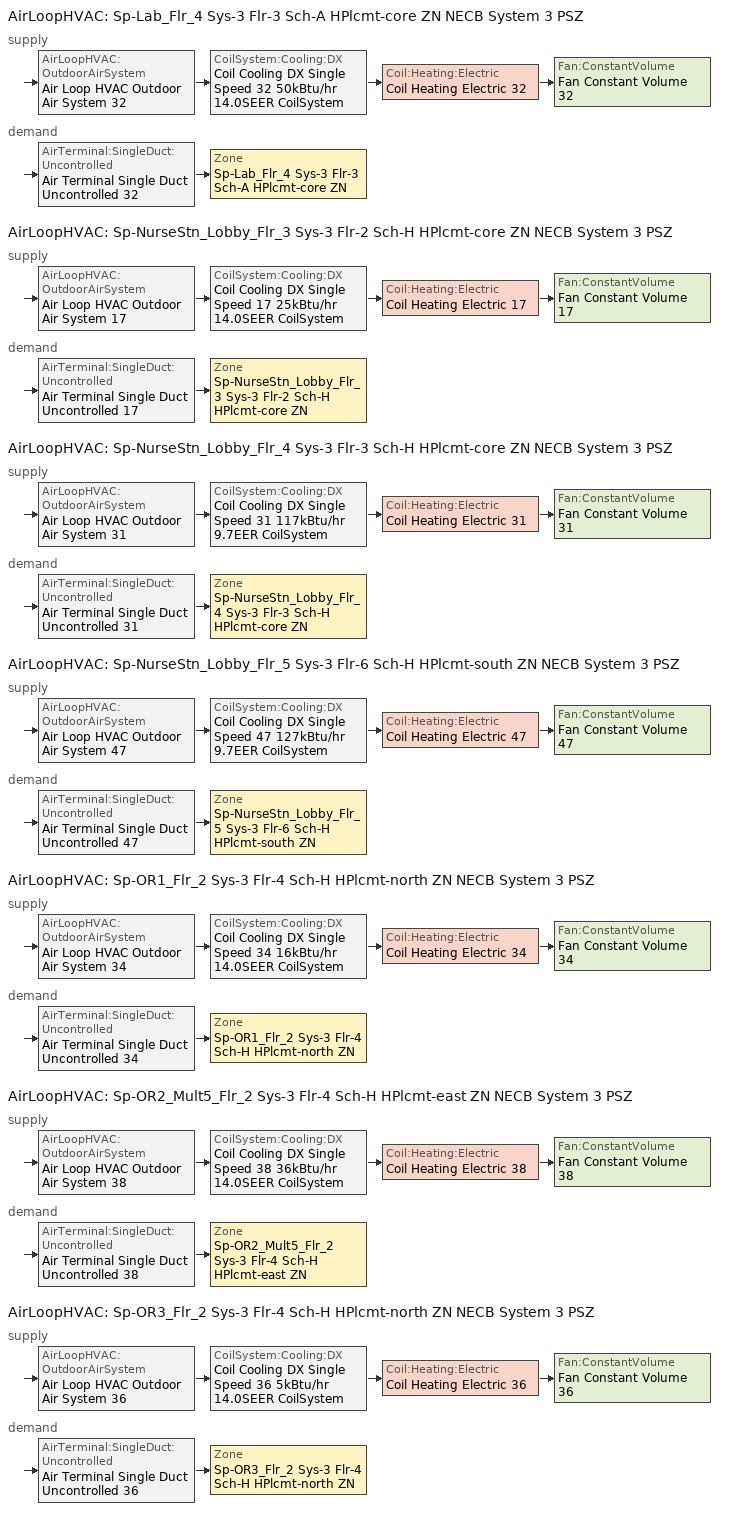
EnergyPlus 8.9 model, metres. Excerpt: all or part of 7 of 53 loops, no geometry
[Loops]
AirLoopHVAC 'Sp-Lab_Flr_4 Sys-3 Flr-3 Sch-A HPlcmt-core ZN NECB System 3 PSZ'
 supply: AirLoopHVAC:OutdoorAirSystem 'Air Loop HVAC Outdoor Air System 32' > CoilSystem:Cooling:DX 'Coil Cooling DX Single Speed 32 50kBtu/hr 14.0SEER CoilSystem' > Coil:Heating:Electric 'Coil Heating Electric 32' > Fan:ConstantVolume 'Fan Constant Volume 32'
 demand: AirTerminal:SingleDuct:Uncontrolled 'Air Terminal Single Duct Uncontrolled 32' > Zone 'Sp-Lab_Flr_4 Sys-3 Flr-3 Sch-A HPlcmt-core ZN'
AirLoopHVAC 'Sp-NurseStn_Lobby_Flr_3 Sys-3 Flr-2 Sch-H HPlcmt-core ZN NECB System 3 PSZ'
 supply: AirLoopHVAC:OutdoorAirSystem 'Air Loop HVAC Outdoor Air System 17' > CoilSystem:Cooling:DX 'Coil Cooling DX Single Speed 17 25kBtu/hr 14.0SEER CoilSystem' > Coil:Heating:Electric 'Coil Heating Electric 17' > Fan:ConstantVolume 'Fan Constant Volume 17'
 demand: AirTerminal:SingleDuct:Uncontrolled 'Air Terminal Single Duct Uncontrolled 17' > Zone 'Sp-NurseStn_Lobby_Flr_3 Sys-3 Flr-2 Sch-H HPlcmt-core ZN'
AirLoopHVAC 'Sp-NurseStn_Lobby_Flr_4 Sys-3 Flr-3 Sch-H HPlcmt-core ZN NECB System 3 PSZ'
 supply: AirLoopHVAC:OutdoorAirSystem 'Air Loop HVAC Outdoor Air System 31' > CoilSystem:Cooling:DX 'Coil Cooling DX Single Speed 31 117kBtu/hr 9.7EER CoilSystem' > Coil:Heating:Electric 'Coil Heating Electric 31' > Fan:ConstantVolume 'Fan Constant Volume 31'
 demand: AirTerminal:SingleDuct:Uncontrolled 'Air Terminal Single Duct Uncontrolled 31' > Zone 'Sp-NurseStn_Lobby_Flr_4 Sys-3 Flr-3 Sch-H HPlcmt-core ZN'
AirLoopHVAC 'Sp-NurseStn_Lobby_Flr_5 Sys-3 Flr-6 Sch-H HPlcmt-south ZN NECB System 3 PSZ'
 supply: AirLoopHVAC:OutdoorAirSystem 'Air Loop HVAC Outdoor Air System 47' > CoilSystem:Cooling:DX 'Coil Cooling DX Single Speed 47 127kBtu/hr 9.7EER CoilSystem' > Coil:Heating:Electric 'Coil Heating Electric 47' > Fan:ConstantVolume 'Fan Constant Volume 47'
 demand: AirTerminal:SingleDuct:Uncontrolled 'Air Terminal Single Duct Uncontrolled 47' > Zone 'Sp-NurseStn_Lobby_Flr_5 Sys-3 Flr-6 Sch-H HPlcmt-south ZN'
AirLoopHVAC 'Sp-OR1_Flr_2 Sys-3 Flr-4 Sch-H HPlcmt-north ZN NECB System 3 PSZ'
 supply: AirLoopHVAC:OutdoorAirSystem 'Air Loop HVAC Outdoor Air System 34' > CoilSystem:Cooling:DX 'Coil Cooling DX Single Speed 34 16kBtu/hr 14.0SEER CoilSystem' > Coil:Heating:Electric 'Coil Heating Electric 34' > Fan:ConstantVolume 'Fan Constant Volume 34'
 demand: AirTerminal:SingleDuct:Uncontrolled 'Air Terminal Single Duct Uncontrolled 34' > Zone 'Sp-OR1_Flr_2 Sys-3 Flr-4 Sch-H HPlcmt-north ZN'
AirLoopHVAC 'Sp-OR2_Mult5_Flr_2 Sys-3 Flr-4 Sch-H HPlcmt-east ZN NECB System 3 PSZ'
 supply: AirLoopHVAC:OutdoorAirSystem 'Air Loop HVAC Outdoor Air System 38' > CoilSystem:Cooling:DX 'Coil Cooling DX Single Speed 38 36kBtu/hr 14.0SEER CoilSystem' > Coil:Heating:Electric 'Coil Heating Electric 38' > Fan:ConstantVolume 'Fan Constant Volume 38'
 demand: AirTerminal:SingleDuct:Uncontrolled 'Air Terminal Single Duct Uncontrolled 38' > Zone 'Sp-OR2_Mult5_Flr_2 Sys-3 Flr-4 Sch-H HPlcmt-east ZN'
AirLoopHVAC 'Sp-OR3_Flr_2 Sys-3 Flr-4 Sch-H HPlcmt-north ZN NECB System 3 PSZ'
 supply: AirLoopHVAC:OutdoorAirSystem 'Air Loop HVAC Outdoor Air System 36' > CoilSystem:Cooling:DX 'Coil Cooling DX Single Speed 36 5kBtu/hr 14.0SEER CoilSystem' > Coil:Heating:Electric 'Coil Heating Electric 36' > Fan:ConstantVolume 'Fan Constant Volume 36'
 demand: AirTerminal:SingleDuct:Uncontrolled 'Air Terminal Single Duct Uncontrolled 36' > Zone 'Sp-OR3_Flr_2 Sys-3 Flr-4 Sch-H HPlcmt-north ZN'
[DesignSpecification:OutdoorAir] Outdoor Air Method=Sum; Outdoor Air Flow per Person {m3/s-person}=0; Outdoor Air Flow per Zone {m3/s}=0; Outdoor Air Flow Air Changes per Hour {1/hr}=0
Name | Outdoor Air Flow per Zone Floor Area {m3/s-m2}
Space Function Lab - research Ventilation | 0.0021844
Space Function Hospital - nurses' station Ventilation | 0.001524
Space Function Hospital - operating room Ventilation | 0.004572
[DesignSpecification:ZoneAirDistribution] Zone Air Distribution Effectiveness in Cooling Mode=1; Zone Air Distribution Effectiveness in Heating Mode=1
Sp-Lab_Flr_4 Sys-3 Flr-3 Sch-A HPlcmt-core ZN Design Spec Zone Air Dist; Sp-NurseStn_Lobby_Flr_3 Sys-3 Flr-2 Sch-H HPlcmt-core ZN Design Spec Zone Air Dist; Sp-NurseStn_Lobby_Flr_4 Sys-3 Flr-3 Sch-H HPlcmt-core ZN Design Spec Zone Air Dist; Sp-NurseStn_Lobby_Flr_5 Sys-3 Flr-6 Sch-H HPlcmt-south ZN Design Spec Zone Air Dist; Sp-OR1_Flr_2 Sys-3 Flr-4 Sch-H HPlcmt-north ZN Design Spec Zone Air Dist; Sp-OR2_Mult5_Flr_2 Sys-3 Flr-4 Sch-H HPlcmt-east ZN Design Spec Zone Air Dist; Sp-OR3_Flr_2 Sys-3 Flr-4 Sch-H HPlcmt-north ZN Design Spec Zone Air Dist
[Sizing:Zone] Zone Cooling Design Supply Air Temperature Input Method=SupplyAirTemperature; Zone Cooling Design Supply Air Temperature {C}=13; Zone Cooling Design Supply Air Temperature Difference {deltaC}=11.11; Zone Heating Design Supply Air Temperature Input Method=SupplyAirTemperature; Zone Heating Design Supply Air Temperature {C}=43; Zone Heating Design Supply Air Temperature Difference {deltaC}=11.11; Zone Cooling Design Supply Air Humidity Ratio {kgWater/kgDryAir}=0.0085; Zone Heating Design Supply Air Humidity Ratio {kgWater/kgDryAir}=0.008; Zone Heating Sizing Factor=1.3; Zone Cooling Sizing Factor=1.1; Cooling Design Air Flow Method=DesignDay; Cooling Design Air Flow Rate {m3/s}=0; Cooling Minimum Air Flow per Zone Floor Area {m3/s-m2}=0.000762; Cooling Minimum Air Flow {m3/s}=0; Cooling Minimum Air Flow Fraction=0; Heating Design Air Flow Method=DesignDay; Heating Design Air Flow Rate {m3/s}=0; Heating Maximum Air Flow per Zone Floor Area {m3/s-m2}=0.002032; Heating Maximum Air Flow {m3/s}=0.141576; Heating Maximum Air Flow Fraction=0.3; Account for Dedicated Outdoor Air System=No
Name | Design Specification Outdoor Air Object | Design Specification Zone Air Distribution Object
Sp-Lab_Flr_4 Sys-3 Flr-3 Sch-A HPlcmt-core ZN | Space Function Lab - research Ventilation | Sp-Lab_Flr_4 Sys-3 Flr-3 Sch-A HPlcmt-core ZN Design Spec Zone Air Dist
Sp-NurseStn_Lobby_Flr_3 Sys-3 Flr-2 Sch-H HPlcmt-core ZN | Space Function Hospital - nurses' station Ventilation | Sp-NurseStn_Lobby_Flr_3 Sys-3 Flr-2 Sch-H HPlcmt-core ZN Design Spec Zone Air Dist
Sp-NurseStn_Lobby_Flr_4 Sys-3 Flr-3 Sch-H HPlcmt-core ZN | Space Function Hospital - nurses' station Ventilation | Sp-NurseStn_Lobby_Flr_4 Sys-3 Flr-3 Sch-H HPlcmt-core ZN Design Spec Zone Air Dist
Sp-NurseStn_Lobby_Flr_5 Sys-3 Flr-6 Sch-H HPlcmt-south ZN | Space Function Hospital - nurses' station Ventilation | Sp-NurseStn_Lobby_Flr_5 Sys-3 Flr-6 Sch-H HPlcmt-south ZN Design Spec Zone Air Dist
Sp-OR1_Flr_2 Sys-3 Flr-4 Sch-H HPlcmt-north ZN | Space Function Hospital - operating room Ventilation | Sp-OR1_Flr_2 Sys-3 Flr-4 Sch-H HPlcmt-north ZN Design Spec Zone Air Dist
Sp-OR2_Mult5_Flr_2 Sys-3 Flr-4 Sch-H HPlcmt-east ZN | Space Function Hospital - operating room Ventilation | Sp-OR2_Mult5_Flr_2 Sys-3 Flr-4 Sch-H HPlcmt-east ZN Design Spec Zone Air Dist
Sp-OR3_Flr_2 Sys-3 Flr-4 Sch-H HPlcmt-north ZN | Space Function Hospital - operating room Ventilation | Sp-OR3_Flr_2 Sys-3 Flr-4 Sch-H HPlcmt-north ZN Design Spec Zone Air Dist
[Sizing:System] Type of Load to Size On=Sensible; Design Outdoor Air Flow Rate {m3/s}=Autosize; Central Heating Maximum System Air Flow Ratio=1; Preheat Design Temperature {C}=7; Preheat Design Humidity Ratio {kgWater/kgDryAir}=0.008; Precool Design Temperature {C}=13; Precool Design Humidity Ratio {kgWater/kgDryAir}=0.008; Central Cooling Design Supply Air Temperature {C}=13; Central Heating Design Supply Air Temperature {C}=43; Type of Zone Sum to Use=NonCoincident; 100% Outdoor Air in Cooling=No; 100% Outdoor Air in Heating=No; Central Cooling Design Supply Air Humidity Ratio {kgWater/kgDryAir}=0.0085; Central Heating Design Supply Air Humidity Ratio {kgWater/kgDryAir}=0.008; Cooling Supply Air Flow Rate Method=DesignDay; Cooling Supply Air Flow Rate {m3/s}=0; Cooling Supply Air Flow Rate Per Floor Area {m3/s-m2}=0.00996765; Cooling Fraction of Autosized Cooling Supply Air Flow Rate=1; Cooling Supply Air Flow Rate Per Unit Cooling Capacity {m3/s-W}=3.94755e-05; Heating Supply Air Flow Rate Method=DesignDay; Heating Supply Air Flow Rate {m3/s}=0; Heating Supply Air Flow Rate Per Floor Area {m3/s-m2}=0.00996765; Heating Fraction of Autosized Heating Supply Air Flow Rate=1; Heating Fraction of Autosized Cooling Supply Air Flow Rate=1; Heating Supply Air Flow Rate Per Unit Heating Capacity {m3/s-W}=3.15882e-05; System Outdoor Air Method=ZoneSum; Zone Maximum Outdoor Air Fraction=1; Cooling Design Capacity Method=CoolingDesignCapacity; Cooling Design Capacity {W}=Autosize; Cooling Design Capacity Per Floor Area {W/m2}=234.7; Fraction of Autosized Cooling Design Capacity=1; Heating Design Capacity Method=HeatingDesignCapacity; Heating Design Capacity {W}=Autosize; Heating Design Capacity Per Floor Area {W/m2}=157; Fraction of Autosized Heating Design Capacity=1; Central Cooling Capacity Control Method=OnOff
Sp-Lab_Flr_4 Sys-3 Flr-3 Sch-A HPlcmt-core ZN NECB System 3 PSZ; Sp-NurseStn_Lobby_Flr_3 Sys-3 Flr-2 Sch-H HPlcmt-core ZN NECB System 3 PSZ; Sp-NurseStn_Lobby_Flr_4 Sys-3 Flr-3 Sch-H HPlcmt-core ZN NECB System 3 PSZ; Sp-NurseStn_Lobby_Flr_5 Sys-3 Flr-6 Sch-H HPlcmt-south ZN NECB System 3 PSZ; Sp-OR1_Flr_2 Sys-3 Flr-4 Sch-H HPlcmt-north ZN NECB System 3 PSZ; Sp-OR2_Mult5_Flr_2 Sys-3 Flr-4 Sch-H HPlcmt-east ZN NECB System 3 PSZ; Sp-OR3_Flr_2 Sys-3 Flr-4 Sch-H HPlcmt-north ZN NECB System 3 PSZ
[ZoneControl:Thermostat]
Name | Zone or ZoneList | Control Type Schedule | Control 1
Sp-Lab_Flr_4 Sys-3 Flr-3 Sch-A HPlcmt-core ZN Thermostat | Sp-Lab_Flr_4 Sys-3 Flr-3 Sch-A HPlcmt-core ZN | Sp-Lab_Flr_4 Sys-3 Flr-3 Sch-A HPlcmt-core ZN Thermostat Schedule | Space Function Lab - research Thermostat 5
Sp-NurseStn_Lobby_Flr_3 Sys-3 Flr-2 Sch-H HPlcmt-core ZN Thermostat | Sp-NurseStn_Lobby_Flr_3 Sys-3 Flr-2 Sch-H HPlcmt-core ZN | Sp-NurseStn_Lobby_Flr_3 Sys-3 Flr-2 Sch-H HPlcmt-core ZN Thermostat Schedule | Space Function Hospital - nurses' station Thermostat 8
Sp-NurseStn_Lobby_Flr_4 Sys-3 Flr-3 Sch-H HPlcmt-core ZN Thermostat | Sp-NurseStn_Lobby_Flr_4 Sys-3 Flr-3 Sch-H HPlcmt-core ZN | Sp-NurseStn_Lobby_Flr_4 Sys-3 Flr-3 Sch-H HPlcmt-core ZN Thermostat Schedule | Space Function Hospital - nurses' station Thermostat 9
Sp-NurseStn_Lobby_Flr_5 Sys-3 Flr-6 Sch-H HPlcmt-south ZN Thermostat | Sp-NurseStn_Lobby_Flr_5 Sys-3 Flr-6 Sch-H HPlcmt-south ZN | Sp-NurseStn_Lobby_Flr_5 Sys-3 Flr-6 Sch-H HPlcmt-south ZN Thermostat Schedule | Space Function Hospital - nurses' station Thermostat 12
Sp-OR1_Flr_2 Sys-3 Flr-4 Sch-H HPlcmt-north ZN Thermostat | Sp-OR1_Flr_2 Sys-3 Flr-4 Sch-H HPlcmt-north ZN | Sp-OR1_Flr_2 Sys-3 Flr-4 Sch-H HPlcmt-north ZN Thermostat Schedule | Space Function Hospital - operating room Thermostat 5
Sp-OR2_Mult5_Flr_2 Sys-3 Flr-4 Sch-H HPlcmt-east ZN Thermostat | Sp-OR2_Mult5_Flr_2 Sys-3 Flr-4 Sch-H HPlcmt-east ZN | Sp-OR2_Mult5_Flr_2 Sys-3 Flr-4 Sch-H HPlcmt-east ZN Thermostat Schedule | Space Function Hospital - operating room Thermostat 7
Sp-OR3_Flr_2 Sys-3 Flr-4 Sch-H HPlcmt-north ZN Thermostat | Sp-OR3_Flr_2 Sys-3 Flr-4 Sch-H HPlcmt-north ZN | Sp-OR3_Flr_2 Sys-3 Flr-4 Sch-H HPlcmt-north ZN Thermostat Schedule | Space Function Hospital - operating room Thermostat 6
[ThermostatSetpoint:DualSetpoint]
Name | Heating Setpoint Temperature Schedule | Cooling Setpoint Temperature Schedule
Space Function Lab - research Thermostat 5 | NECB-A-Thermostat Setpoint-Heating | NECB-A-Thermostat Setpoint-Cooling
Space Function Hospital - nurses' station Thermostat 8; Space Function Hospital - nurses' station Thermostat 9; Space Function Hospital - nurses' station Thermostat 12; Space Function Hospital - operating room Thermostat 5; Space Function Hospital - operating room Thermostat 7; Space Function Hospital - operating room Thermostat 6 | NECB-H-Thermostat Setpoint-Heating | NECB-H-Thermostat Setpoint-Cooling
[ZoneHVAC:Baseboard:Convective:Electric] Availability Schedule=Always On Discrete; Heating Design Capacity {W}=Autosize; Efficiency=1
Zone HVAC Baseboard Convective Electric 32; Zone HVAC Baseboard Convective Electric 17; Zone HVAC Baseboard Convective Electric 31; Zone HVAC Baseboard Convective Electric 47; Zone HVAC Baseboard Convective Electric 34; Zone HVAC Baseboard Convective Electric 38; Zone HVAC Baseboard Convective Electric 36
[AirTerminal:SingleDuct:Uncontrolled] Availability Schedule=Always On Discrete; Maximum Air Flow Rate {m3/s}=AutoSize
Air Terminal Single Duct Uncontrolled 32; Air Terminal Single Duct Uncontrolled 17; Air Terminal Single Duct Uncontrolled 31; Air Terminal Single Duct Uncontrolled 47; Air Terminal Single Duct Uncontrolled 34; Air Terminal Single Duct Uncontrolled 38; Air Terminal Single Duct Uncontrolled 36
[Zone equipment]
Sp-Lab_Flr_4 Sys-3 Flr-3 Sch-A HPlcmt-core ZN: Air Terminal Single Duct Uncontrolled 32, Zone HVAC Baseboard Convective Electric 32
Sp-NurseStn_Lobby_Flr_3 Sys-3 Flr-2 Sch-H HPlcmt-core ZN: Air Terminal Single Duct Uncontrolled 17, Zone HVAC Baseboard Convective Electric 17
Sp-NurseStn_Lobby_Flr_4 Sys-3 Flr-3 Sch-H HPlcmt-core ZN: Air Terminal Single Duct Uncontrolled 31, Zone HVAC Baseboard Convective Electric 31
Sp-NurseStn_Lobby_Flr_5 Sys-3 Flr-6 Sch-H HPlcmt-south ZN: Air Terminal Single Duct Uncontrolled 47, Zone HVAC Baseboard Convective Electric 47
Sp-OR1_Flr_2 Sys-3 Flr-4 Sch-H HPlcmt-north ZN: Air Terminal Single Duct Uncontrolled 34, Zone HVAC Baseboard Convective Electric 34
Sp-OR2_Mult5_Flr_2 Sys-3 Flr-4 Sch-H HPlcmt-east ZN: Air Terminal Single Duct Uncontrolled 38, Zone HVAC Baseboard Convective Electric 38
Sp-OR3_Flr_2 Sys-3 Flr-4 Sch-H HPlcmt-north ZN: Air Terminal Single Duct Uncontrolled 36, Zone HVAC Baseboard Convective Electric 36
[Fan:ConstantVolume] Fan Total Efficiency=0.39975; Pressure Rise {Pa}=640; Maximum Flow Rate {m3/s}=AutoSize; Motor Efficiency=0.615; Motor In Airstream Fraction=1
Name | Availability Schedule
Fan Constant Volume 32 | Sp-Lab_Flr_4 Sys-3 Flr-3 Sch-A HPlcmt-core ZN NECB System 3 PSZ Occ Sch
Fan Constant Volume 17 | Sp-NurseStn_Lobby_Flr_3 Sys-3 Flr-2 Sch-H HPlcmt-core ZN NECB System 3 PSZ Occ Sch
Fan Constant Volume 31 | Sp-NurseStn_Lobby_Flr_4 Sys-3 Flr-3 Sch-H HPlcmt-core ZN NECB System 3 PSZ Occ Sch
Fan Constant Volume 47 | Sp-NurseStn_Lobby_Flr_5 Sys-3 Flr-6 Sch-H HPlcmt-south ZN NECB System 3 PSZ Occ Sch
Fan Constant Volume 34; Fan Constant Volume 36 | Always On Discrete
Fan Constant Volume 38 | Sp-OR2_Mult5_Flr_2 Sys-3 Flr-4 Sch-H HPlcmt-east ZN NECB System 3 PSZ Occ Sch
[Coil:Cooling:DX:SingleSpeed] Availability Schedule=Always On Discrete; Gross Rated Total Cooling Capacity {W}=Autosize; Gross Rated Sensible Heat Ratio=Autosize; Rated Air Flow Rate {m3/s}=Autosize; Rated Evaporator Fan Power Per Volume Flow Rate {W/(m3/s)}=773.3; Condenser Type=AirCooled; Evaporative Condenser Effectiveness=0; Evaporative Condenser Air Flow Rate {m3/s}=Autosize; Evaporative Condenser Pump Rated Power Consumption {W}=Autosize; Crankcase Heater Capacity {W}=0; Maximum Outdoor Dry-Bulb Temperature for Crankcase Heater Operation {C}=0; Basin Heater Capacity {W/K}=0; Basin Heater Setpoint Temperature {C}=10
Name | Gross Rated Cooling COP {W/W} | Total Cooling Capacity Function of Temperature Curve | Total Cooling Capacity Function of Flow Fraction Curve | Energy Input Ratio Function of Temperature Curve | Energy Input Ratio Function of Flow Fraction Curve | Part Load Fraction Correlation Curve
Coil Cooling DX Single Speed 32 50kBtu/hr 14.0SEER | 3.8248 | DXCOOL-NECB2011-REF-CAPFT 25 | DXCOOL-NECB2011-REF-CAPFFLOW 25 | DXCOOL-NECB2011-REF-COOLEIRFT 25 | DXCOOL-NECB2011-REF-COOLEIRFFLOW 25 | DXCOOL-NECB2011-REF-COOLPLFFPLR 25
Coil Cooling DX Single Speed 17 25kBtu/hr 14.0SEER | 3.8248 | DXCOOL-NECB2011-REF-CAPFT 8 | DXCOOL-NECB2011-REF-CAPFFLOW 8 | DXCOOL-NECB2011-REF-COOLEIRFT 8 | DXCOOL-NECB2011-REF-COOLEIRFFLOW 8 | DXCOOL-NECB2011-REF-COOLPLFFPLR 8
Coil Cooling DX Single Speed 31 117kBtu/hr 9.7EER | 3.36755 | DXCOOL-NECB2011-REF-CAPFT 24 | DXCOOL-NECB2011-REF-CAPFFLOW 24 | DXCOOL-NECB2011-REF-COOLEIRFT 24 | DXCOOL-NECB2011-REF-COOLEIRFFLOW 24 | DXCOOL-NECB2011-REF-COOLPLFFPLR 24
Coil Cooling DX Single Speed 47 127kBtu/hr 9.7EER | 3.37481 | DXCOOL-NECB2011-REF-CAPFT 41 | DXCOOL-NECB2011-REF-CAPFFLOW 41 | DXCOOL-NECB2011-REF-COOLEIRFT 41 | DXCOOL-NECB2011-REF-COOLEIRFFLOW 41 | DXCOOL-NECB2011-REF-COOLPLFFPLR 41
Coil Cooling DX Single Speed 34 16kBtu/hr 14.0SEER | 3.8248 | DXCOOL-NECB2011-REF-CAPFT 27 | DXCOOL-NECB2011-REF-CAPFFLOW 27 | DXCOOL-NECB2011-REF-COOLEIRFT 27 | DXCOOL-NECB2011-REF-COOLEIRFFLOW 27 | DXCOOL-NECB2011-REF-COOLPLFFPLR 27
Coil Cooling DX Single Speed 38 36kBtu/hr 14.0SEER | 3.8248 | DXCOOL-NECB2011-REF-CAPFT 31 | DXCOOL-NECB2011-REF-CAPFFLOW 31 | DXCOOL-NECB2011-REF-COOLEIRFT 31 | DXCOOL-NECB2011-REF-COOLEIRFFLOW 31 | DXCOOL-NECB2011-REF-COOLPLFFPLR 31
Coil Cooling DX Single Speed 36 5kBtu/hr 14.0SEER | 3.8248 | DXCOOL-NECB2011-REF-CAPFT 29 | DXCOOL-NECB2011-REF-CAPFFLOW 29 | DXCOOL-NECB2011-REF-COOLEIRFT 29 | DXCOOL-NECB2011-REF-COOLEIRFFLOW 29 | DXCOOL-NECB2011-REF-COOLPLFFPLR 29
[Coil:Heating:Electric] Availability Schedule=Always On Discrete; Efficiency=1; Nominal Capacity {W}=Autosize
Coil Heating Electric 32; Coil Heating Electric 17; Coil Heating Electric 31; Coil Heating Electric 47; Coil Heating Electric 34; Coil Heating Electric 38; Coil Heating Electric 36
[CoilSystem:Cooling:DX] Availability Schedule=Always On Discrete
Name | Cooling Coil
Coil Cooling DX Single Speed 32 50kBtu/hr 14.0SEER CoilSystem | Coil Cooling DX Single Speed 32 50kBtu/hr 14.0SEER
Coil Cooling DX Single Speed 17 25kBtu/hr 14.0SEER CoilSystem | Coil Cooling DX Single Speed 17 25kBtu/hr 14.0SEER
Coil Cooling DX Single Speed 31 117kBtu/hr 9.7EER CoilSystem | Coil Cooling DX Single Speed 31 117kBtu/hr 9.7EER
Coil Cooling DX Single Speed 47 127kBtu/hr 9.7EER CoilSystem | Coil Cooling DX Single Speed 47 127kBtu/hr 9.7EER
Coil Cooling DX Single Speed 34 16kBtu/hr 14.0SEER CoilSystem | Coil Cooling DX Single Speed 34 16kBtu/hr 14.0SEER
Coil Cooling DX Single Speed 38 36kBtu/hr 14.0SEER CoilSystem | Coil Cooling DX Single Speed 38 36kBtu/hr 14.0SEER
Coil Cooling DX Single Speed 36 5kBtu/hr 14.0SEER CoilSystem | Coil Cooling DX Single Speed 36 5kBtu/hr 14.0SEER
[Controller:OutdoorAir] Minimum Outdoor Air Flow Rate {m3/s}=0; Maximum Outdoor Air Flow Rate {m3/s}=Autosize; Economizer Control Action Type=ModulateFlow; Lockout Type=NoLockout; Minimum Limit Type=FixedMinimum; High Humidity Control=No; Control High Indoor Humidity Based on Outdoor Humidity Ratio=Yes; Heat Recovery Bypass Control Type=BypassWhenWithinEconomizerLimits
Name | Economizer Control Type | Economizer Maximum Limit Dry-Bulb Temperature {C} | Economizer Maximum Limit Enthalpy {J/kg} | Economizer Minimum Limit Dry-Bulb Temperature {C} | Minimum Outdoor Air Schedule | Mechanical Ventilation Controller
Controller Outdoor Air 32 | NoEconomizer | 28 | 64000 | -100 | Sp-Lab_Flr_4 Sys-3 Flr-3 Sch-A HPlcmt-core ZN NECB System 3 PSZ Occ Sch | Controller Mechanical Ventilation 32
Controller Outdoor Air 17 | NoEconomizer | 28 | 64000 | -100 | Sp-NurseStn_Lobby_Flr_3 Sys-3 Flr-2 Sch-H HPlcmt-core ZN NECB System 3 PSZ Occ Sch | Controller Mechanical Ventilation 17
Controller Outdoor Air 31 | DifferentialEnthalpy |  |  |  | Sp-NurseStn_Lobby_Flr_4 Sys-3 Flr-3 Sch-H HPlcmt-core ZN NECB System 3 PSZ Occ Sch | Controller Mechanical Ventilation 31
Controller Outdoor Air 47 | DifferentialEnthalpy |  |  |  | Sp-NurseStn_Lobby_Flr_5 Sys-3 Flr-6 Sch-H HPlcmt-south ZN NECB System 3 PSZ Occ Sch | Controller Mechanical Ventilation 47
Controller Outdoor Air 34 | NoEconomizer | 28 | 64000 | -100 | Always On Discrete | Controller Mechanical Ventilation 34
Controller Outdoor Air 38 | NoEconomizer | 28 | 64000 | -100 | Sp-OR2_Mult5_Flr_2 Sys-3 Flr-4 Sch-H HPlcmt-east ZN NECB System 3 PSZ Occ Sch | Controller Mechanical Ventilation 38
Controller Outdoor Air 36 | NoEconomizer | 28 | 64000 | -100 | Always On Discrete | Controller Mechanical Ventilation 36
[Controller:MechanicalVentilation] Demand Controlled Ventilation=No; System Outdoor Air Method=ZoneSum
Name | Availability Schedule | Zone 1 | Design Specification Outdoor Air Object Name 1 | Design Specification Zone Air Distribution Object Name 1
Controller Mechanical Ventilation 32 | Sp-Lab_Flr_4 Sys-3 Flr-3 Sch-A HPlcmt-core ZN NECB System 3 PSZ Occ Sch | Sp-Lab_Flr_4 Sys-3 Flr-3 Sch-A HPlcmt-core ZN | Space Function Lab - research Ventilation | Sp-Lab_Flr_4 Sys-3 Flr-3 Sch-A HPlcmt-core ZN Design Spec Zone Air Dist
Controller Mechanical Ventilation 17 | Sp-NurseStn_Lobby_Flr_3 Sys-3 Flr-2 Sch-H HPlcmt-core ZN NECB System 3 PSZ Occ Sch | Sp-NurseStn_Lobby_Flr_3 Sys-3 Flr-2 Sch-H HPlcmt-core ZN | Space Function Hospital - nurses' station Ventilation | Sp-NurseStn_Lobby_Flr_3 Sys-3 Flr-2 Sch-H HPlcmt-core ZN Design Spec Zone Air Dist
Controller Mechanical Ventilation 31 | Sp-NurseStn_Lobby_Flr_4 Sys-3 Flr-3 Sch-H HPlcmt-core ZN NECB System 3 PSZ Occ Sch | Sp-NurseStn_Lobby_Flr_4 Sys-3 Flr-3 Sch-H HPlcmt-core ZN | Space Function Hospital - nurses' station Ventilation | Sp-NurseStn_Lobby_Flr_4 Sys-3 Flr-3 Sch-H HPlcmt-core ZN Design Spec Zone Air Dist
Controller Mechanical Ventilation 47 | Sp-NurseStn_Lobby_Flr_5 Sys-3 Flr-6 Sch-H HPlcmt-south ZN NECB System 3 PSZ Occ Sch | Sp-NurseStn_Lobby_Flr_5 Sys-3 Flr-6 Sch-H HPlcmt-south ZN | Space Function Hospital - nurses' station Ventilation | Sp-NurseStn_Lobby_Flr_5 Sys-3 Flr-6 Sch-H HPlcmt-south ZN Design Spec Zone Air Dist
Controller Mechanical Ventilation 34 | Always On Discrete | Sp-OR1_Flr_2 Sys-3 Flr-4 Sch-H HPlcmt-north ZN | Space Function Hospital - operating room Ventilation | Sp-OR1_Flr_2 Sys-3 Flr-4 Sch-H HPlcmt-north ZN Design Spec Zone Air Dist
Controller Mechanical Ventilation 38 | Sp-OR2_Mult5_Flr_2 Sys-3 Flr-4 Sch-H HPlcmt-east ZN NECB System 3 PSZ Occ Sch | Sp-OR2_Mult5_Flr_2 Sys-3 Flr-4 Sch-H HPlcmt-east ZN | Space Function Hospital - operating room Ventilation | Sp-OR2_Mult5_Flr_2 Sys-3 Flr-4 Sch-H HPlcmt-east ZN Design Spec Zone Air Dist
Controller Mechanical Ventilation 36 | Always On Discrete | Sp-OR3_Flr_2 Sys-3 Flr-4 Sch-H HPlcmt-north ZN | Space Function Hospital - operating room Ventilation | Sp-OR3_Flr_2 Sys-3 Flr-4 Sch-H HPlcmt-north ZN Design Spec Zone Air Dist
[AirLoopHVAC] Design Supply Air Flow Rate {m3/s}=AutoSize
Sp-Lab_Flr_4 Sys-3 Flr-3 Sch-A HPlcmt-core ZN NECB System 3 PSZ; Sp-NurseStn_Lobby_Flr_3 Sys-3 Flr-2 Sch-H HPlcmt-core ZN NECB System 3 PSZ; Sp-NurseStn_Lobby_Flr_4 Sys-3 Flr-3 Sch-H HPlcmt-core ZN NECB System 3 PSZ; Sp-NurseStn_Lobby_Flr_5 Sys-3 Flr-6 Sch-H HPlcmt-south ZN NECB System 3 PSZ; Sp-OR1_Flr_2 Sys-3 Flr-4 Sch-H HPlcmt-north ZN NECB System 3 PSZ; Sp-OR2_Mult5_Flr_2 Sys-3 Flr-4 Sch-H HPlcmt-east ZN NECB System 3 PSZ; Sp-OR3_Flr_2 Sys-3 Flr-4 Sch-H HPlcmt-north ZN NECB System 3 PSZ
[SetpointManager:SingleZone:Reheat] Control Variable=Temperature; Minimum Supply Air Temperature {C}=13; Maximum Supply Air Temperature {C}=43
Name | Control Zone
Setpoint Manager Single Zone Reheat 32 | Sp-Lab_Flr_4 Sys-3 Flr-3 Sch-A HPlcmt-core ZN
Setpoint Manager Single Zone Reheat 17 | Sp-NurseStn_Lobby_Flr_3 Sys-3 Flr-2 Sch-H HPlcmt-core ZN
Setpoint Manager Single Zone Reheat 31 | Sp-NurseStn_Lobby_Flr_4 Sys-3 Flr-3 Sch-H HPlcmt-core ZN
Setpoint Manager Single Zone Reheat 47 | Sp-NurseStn_Lobby_Flr_5 Sys-3 Flr-6 Sch-H HPlcmt-south ZN
Setpoint Manager Single Zone Reheat 34 | Sp-OR1_Flr_2 Sys-3 Flr-4 Sch-H HPlcmt-north ZN
Setpoint Manager Single Zone Reheat 38 | Sp-OR2_Mult5_Flr_2 Sys-3 Flr-4 Sch-H HPlcmt-east ZN
Setpoint Manager Single Zone Reheat 36 | Sp-OR3_Flr_2 Sys-3 Flr-4 Sch-H HPlcmt-north ZN
[SetpointManager:MixedAir] Control Variable=Temperature
Node 406 OS Default SPM; Node 405 OS Default SPM; Node 404 OS Default SPM; Node 241 OS Default SPM; Node 240 OS Default SPM; Node 239 OS Default SPM; Node 395 OS Default SPM; Node 394 OS Default SPM; Node 393 OS Default SPM; Node 571 OS Default SPM; Node 570 OS Default SPM; Node 569 OS Default SPM; Node 428 OS Default SPM; Node 427 OS Default SPM; Node 426 OS Default SPM; Node 472 OS Default SPM; Node 471 OS Default SPM; Node 470 OS Default SPM; Node 450 OS Default SPM; Node 449 OS Default SPM; Node 448 OS Default SPM
[Schedule:Day:Interval]
NECB-A-Thermostat Setpoint-Heating Sun|Hol Day; NECB-A-Thermostat Setpoint-Heating Sat Day: No, 24:00, 18
NECB-A-Thermostat Setpoint-Heating Default|Wkdy Day; NECB-A-Thermostat Setpoint-Heating Default: No, 06:00, 18, 07:00, 20, 21:00, 22, 24:00, 18
NECB-A-Thermostat Setpoint-Cooling Sun|Hol Day; NECB-A-Thermostat Setpoint-Cooling Sat Day: No, 24:00, 35
NECB-A-Thermostat Setpoint-Cooling Default|Wkdy Day; NECB-A-Thermostat Setpoint-Cooling Default: No, 06:00, 35, 21:00, 24, 24:00, 35
NECB-H-Thermostat Setpoint-Heating Sun|Hol Day; NECB-H-Thermostat Setpoint-Heating Default|Wkdy Day; NECB-H-Thermostat Setpoint-Heating Sat Day; NECB-H-Thermostat Setpoint-Heating Default: No, 01:00, 22, 07:00, 18, 08:00, 20, 24:00, 22
NECB-H-Thermostat Setpoint-Cooling Sun|Hol Day; NECB-H-Thermostat Setpoint-Cooling Default|Wkdy Day; NECB-H-Thermostat Setpoint-Cooling Sat Day; NECB-H-Thermostat Setpoint-Cooling Default: No, 24:00, 24
Sp-Lab_Flr_4 Sys-3 Flr-3 Sch-A HPlcmt-core ZN NECB System 3 PSZ Occ Sch Sunday; Sp-Lab_Flr_4 Sys-3 Flr-3 Sch-A HPlcmt-core ZN NECB System 3 PSZ Occ Sch Saturday: No, 24:00, 0
Sp-Lab_Flr_4 Sys-3 Flr-3 Sch-A HPlcmt-core ZN NECB System 3 PSZ Occ Sch Monday; Sp-Lab_Flr_4 Sys-3 Flr-3 Sch-A HPlcmt-core ZN NECB System 3 PSZ Occ Sch Tuesday; Sp-Lab_Flr_4 Sys-3 Flr-3 Sch-A HPlcmt-core ZN NECB System 3 PSZ Occ Sch Wednesday; Sp-Lab_Flr_4 Sys-3 Flr-3 Sch-A HPlcmt-core ZN NECB System 3 PSZ Occ Sch Thursday; Sp-Lab_Flr_4 Sys-3 Flr-3 Sch-A HPlcmt-core ZN NECB System 3 PSZ Occ Sch Friday: No, 08:00, 0, 19:00, 1, 24:00, 0
Sp-Lab_Flr_4 Sys-3 Flr-3 Sch-A HPlcmt-core ZN NECB System 3 PSZ Occ Sch Default; Sp-Lab_Flr_4 Sys-3 Flr-3 Sch-A HPlcmt-core ZN NECB System 3 PSZ Occ Sch Summer Design Day; Sp-Lab_Flr_4 Sys-3 Flr-3 Sch-A HPlcmt-core ZN NECB System 3 PSZ Occ Sch Winter Design Day; Sp-NurseStn_Lobby_Flr_3 Sys-3 Flr-2 Sch-H HPlcmt-core ZN NECB System 3 PSZ Occ Sch Sunday; Sp-NurseStn_Lobby_Flr_3 Sys-3 Flr-2 Sch-H HPlcmt-core ZN NECB System 3 PSZ Occ Sch Monday; Sp-NurseStn_Lobby_Flr_3 Sys-3 Flr-2 Sch-H HPlcmt-core ZN NECB System 3 PSZ Occ Sch Tuesday; Sp-NurseStn_Lobby_Flr_3 Sys-3 Flr-2 Sch-H HPlcmt-core ZN NECB System 3 PSZ Occ Sch Wednesday; Sp-NurseStn_Lobby_Flr_3 Sys-3 Flr-2 Sch-H HPlcmt-core ZN NECB System 3 PSZ Occ Sch Thursday; Sp-NurseStn_Lobby_Flr_3 Sys-3 Flr-2 Sch-H HPlcmt-core ZN NECB System 3 PSZ Occ Sch Friday; Sp-NurseStn_Lobby_Flr_3 Sys-3 Flr-2 Sch-H HPlcmt-core ZN NECB System 3 PSZ Occ Sch Saturday; Sp-NurseStn_Lobby_Flr_3 Sys-3 Flr-2 Sch-H HPlcmt-core ZN NECB System 3 PSZ Occ Sch Default; Sp-NurseStn_Lobby_Flr_3 Sys-3 Flr-2 Sch-H HPlcmt-core ZN NECB System 3 PSZ Occ Sch Summer Design Day; Sp-NurseStn_Lobby_Flr_3 Sys-3 Flr-2 Sch-H HPlcmt-core ZN NECB System 3 PSZ Occ Sch Winter Design Day; Sp-NurseStn_Lobby_Flr_4 Sys-3 Flr-3 Sch-H HPlcmt-core ZN NECB System 3 PSZ Occ Sch Sunday; Sp-NurseStn_Lobby_Flr_4 Sys-3 Flr-3 Sch-H HPlcmt-core ZN NECB System 3 PSZ Occ Sch Monday; Sp-NurseStn_Lobby_Flr_4 Sys-3 Flr-3 Sch-H HPlcmt-core ZN NECB System 3 PSZ Occ Sch Tuesday; Sp-NurseStn_Lobby_Flr_4 Sys-3 Flr-3 Sch-H HPlcmt-core ZN NECB System 3 PSZ Occ Sch Wednesday; Sp-NurseStn_Lobby_Flr_4 Sys-3 Flr-3 Sch-H HPlcmt-core ZN NECB System 3 PSZ Occ Sch Thursday; Sp-NurseStn_Lobby_Flr_4 Sys-3 Flr-3 Sch-H HPlcmt-core ZN NECB System 3 PSZ Occ Sch Friday; Sp-NurseStn_Lobby_Flr_4 Sys-3 Flr-3 Sch-H HPlcmt-core ZN NECB System 3 PSZ Occ Sch Saturday; Sp-NurseStn_Lobby_Flr_4 Sys-3 Flr-3 Sch-H HPlcmt-core ZN NECB System 3 PSZ Occ Sch Default; Sp-NurseStn_Lobby_Flr_4 Sys-3 Flr-3 Sch-H HPlcmt-core ZN NECB System 3 PSZ Occ Sch Summer Design Day; Sp-NurseStn_Lobby_Flr_4 Sys-3 Flr-3 Sch-H HPlcmt-core ZN NECB System 3 PSZ Occ Sch Winter Design Day; Sp-NurseStn_Lobby_Flr_5 Sys-3 Flr-6 Sch-H HPlcmt-south ZN NECB System 3 PSZ Occ Sch Sunday; Sp-NurseStn_Lobby_Flr_5 Sys-3 Flr-6 Sch-H HPlcmt-south ZN NECB System 3 PSZ Occ Sch Monday; Sp-NurseStn_Lobby_Flr_5 Sys-3 Flr-6 Sch-H HPlcmt-south ZN NECB System 3 PSZ Occ Sch Tuesday; Sp-NurseStn_Lobby_Flr_5 Sys-3 Flr-6 Sch-H HPlcmt-south ZN NECB System 3 PSZ Occ Sch Wednesday; Sp-NurseStn_Lobby_Flr_5 Sys-3 Flr-6 Sch-H HPlcmt-south ZN NECB System 3 PSZ Occ Sch Thursday; Sp-NurseStn_Lobby_Flr_5 Sys-3 Flr-6 Sch-H HPlcmt-south ZN NECB System 3 PSZ Occ Sch Friday; Sp-NurseStn_Lobby_Flr_5 Sys-3 Flr-6 Sch-H HPlcmt-south ZN NECB System 3 PSZ Occ Sch Saturday; Sp-NurseStn_Lobby_Flr_5 Sys-3 Flr-6 Sch-H HPlcmt-south ZN NECB System 3 PSZ Occ Sch Default; Sp-NurseStn_Lobby_Flr_5 Sys-3 Flr-6 Sch-H HPlcmt-south ZN NECB System 3 PSZ Occ Sch Summer Design Day; Sp-NurseStn_Lobby_Flr_5 Sys-3 Flr-6 Sch-H HPlcmt-south ZN NECB System 3 PSZ Occ Sch Winter Design Day; Sp-OR2_Mult5_Flr_2 Sys-3 Flr-4 Sch-H HPlcmt-east ZN NECB System 3 PSZ Occ Sch Sunday; Sp-OR2_Mult5_Flr_2 Sys-3 Flr-4 Sch-H HPlcmt-east ZN NECB System 3 PSZ Occ Sch Monday; Sp-OR2_Mult5_Flr_2 Sys-3 Flr-4 Sch-H HPlcmt-east ZN NECB System 3 PSZ Occ Sch Tuesday; Sp-OR2_Mult5_Flr_2 Sys-3 Flr-4 Sch-H HPlcmt-east ZN NECB System 3 PSZ Occ Sch Wednesday; Sp-OR2_Mult5_Flr_2 Sys-3 Flr-4 Sch-H HPlcmt-east ZN NECB System 3 PSZ Occ Sch Thursday; Sp-OR2_Mult5_Flr_2 Sys-3 Flr-4 Sch-H HPlcmt-east ZN NECB System 3 PSZ Occ Sch Friday; Sp-OR2_Mult5_Flr_2 Sys-3 Flr-4 Sch-H HPlcmt-east ZN NECB System 3 PSZ Occ Sch Saturday; Sp-OR2_Mult5_Flr_2 Sys-3 Flr-4 Sch-H HPlcmt-east ZN NECB System 3 PSZ Occ Sch Default; Sp-OR2_Mult5_Flr_2 Sys-3 Flr-4 Sch-H HPlcmt-east ZN NECB System 3 PSZ Occ Sch Summer Design Day; Sp-OR2_Mult5_Flr_2 Sys-3 Flr-4 Sch-H HPlcmt-east ZN NECB System 3 PSZ Occ Sch Winter Design Day: No, 24:00, 1
[Schedule:Week:Daily]
Schedule:Week:Daily {8492a2f7-79b4-4612-90de-e760ec9d7b0c}: NECB-A-Thermostat Setpoint-Heating Sun|Hol Day, NECB-A-Thermostat Setpoint-Heating Default|Wkdy Day, NECB-A-Thermostat Setpoint-Heating Default|Wkdy Day, NECB-A-Thermostat Setpoint-Heating Default|Wkdy Day, NECB-A-Thermostat Setpoint-Heating Default|Wkdy Day, NECB-A-Thermostat Setpoint-Heating Default|Wkdy Day, NECB-A-Thermostat Setpoint-Heating Sat Day, NECB-A-Thermostat Setpoint-Heating Default, NECB-A-Thermostat Setpoint-Heating Default, NECB-A-Thermostat Setpoint-Heating Default, NECB-A-Thermostat Setpoint-Heating Default, NECB-A-Thermostat Setpoint-Heating Default
Schedule:Week:Daily {cf63e189-d014-4a7a-ac4e-8b6bc4442477}: NECB-A-Thermostat Setpoint-Cooling Sun|Hol Day, NECB-A-Thermostat Setpoint-Cooling Default|Wkdy Day, NECB-A-Thermostat Setpoint-Cooling Default|Wkdy Day, NECB-A-Thermostat Setpoint-Cooling Default|Wkdy Day, NECB-A-Thermostat Setpoint-Cooling Default|Wkdy Day, NECB-A-Thermostat Setpoint-Cooling Default|Wkdy Day, NECB-A-Thermostat Setpoint-Cooling Sat Day, NECB-A-Thermostat Setpoint-Cooling Default, NECB-A-Thermostat Setpoint-Cooling Default, NECB-A-Thermostat Setpoint-Cooling Default, NECB-A-Thermostat Setpoint-Cooling Default, NECB-A-Thermostat Setpoint-Cooling Default
Schedule:Week:Daily {eb3798ff-0caf-4470-80db-6bbf830cd72e}: NECB-H-Thermostat Setpoint-Heating Sun|Hol Day, NECB-H-Thermostat Setpoint-Heating Default|Wkdy Day, NECB-H-Thermostat Setpoint-Heating Default|Wkdy Day, NECB-H-Thermostat Setpoint-Heating Default|Wkdy Day, NECB-H-Thermostat Setpoint-Heating Default|Wkdy Day, NECB-H-Thermostat Setpoint-Heating Default|Wkdy Day, NECB-H-Thermostat Setpoint-Heating Sat Day, NECB-H-Thermostat Setpoint-Heating Default, NECB-H-Thermostat Setpoint-Heating Default, NECB-H-Thermostat Setpoint-Heating Default, NECB-H-Thermostat Setpoint-Heating Default, NECB-H-Thermostat Setpoint-Heating Default
Schedule:Week:Daily {93cbbd78-3407-41b9-b5d8-ae8013d331b3}: NECB-H-Thermostat Setpoint-Cooling Sun|Hol Day, NECB-H-Thermostat Setpoint-Cooling Default|Wkdy Day, NECB-H-Thermostat Setpoint-Cooling Default|Wkdy Day, NECB-H-Thermostat Setpoint-Cooling Default|Wkdy Day, NECB-H-Thermostat Setpoint-Cooling Default|Wkdy Day, NECB-H-Thermostat Setpoint-Cooling Default|Wkdy Day, NECB-H-Thermostat Setpoint-Cooling Sat Day, NECB-H-Thermostat Setpoint-Cooling Default, NECB-H-Thermostat Setpoint-Cooling Default, NECB-H-Thermostat Setpoint-Cooling Default, NECB-H-Thermostat Setpoint-Cooling Default, NECB-H-Thermostat Setpoint-Cooling Default
Schedule:Week:Daily {1b44909c-4751-40a4-bff3-a70362d5eef8}: Sp-Lab_Flr_4 Sys-3 Flr-3 Sch-A HPlcmt-core ZN NECB System 3 PSZ Occ Sch Sunday, Sp-Lab_Flr_4 Sys-3 Flr-3 Sch-A HPlcmt-core ZN NECB System 3 PSZ Occ Sch Monday, Sp-Lab_Flr_4 Sys-3 Flr-3 Sch-A HPlcmt-core ZN NECB System 3 PSZ Occ Sch Tuesday, Sp-Lab_Flr_4 Sys-3 Flr-3 Sch-A HPlcmt-core ZN NECB System 3 PSZ Occ Sch Wednesday, Sp-Lab_Flr_4 Sys-3 Flr-3 Sch-A HPlcmt-core ZN NECB System 3 PSZ Occ Sch Thursday, Sp-Lab_Flr_4 Sys-3 Flr-3 Sch-A HPlcmt-core ZN NECB System 3 PSZ Occ Sch Friday, Sp-Lab_Flr_4 Sys-3 Flr-3 Sch-A HPlcmt-core ZN NECB System 3 PSZ Occ Sch Saturday, Sp-Lab_Flr_4 Sys-3 Flr-3 Sch-A HPlcmt-core ZN NECB System 3 PSZ Occ Sch Default, Sp-Lab_Flr_4 Sys-3 Flr-3 Sch-A HPlcmt-core ZN NECB System 3 PSZ Occ Sch Summer Design Day, Sp-Lab_Flr_4 Sys-3 Flr-3 Sch-A HPlcmt-core ZN NECB System 3 PSZ Occ Sch Winter Design Day, Sp-Lab_Flr_4 Sys-3 Flr-3 Sch-A HPlcmt-core ZN NECB System 3 PSZ Occ Sch Default, Sp-Lab_Flr_4 Sys-3 Flr-3 Sch-A HPlcmt-core ZN NECB System 3 PSZ Occ Sch Default
Schedule:Week:Daily {181a23e3-13c8-4883-9656-7947d0450a99}: Sp-NurseStn_Lobby_Flr_3 Sys-3 Flr-2 Sch-H HPlcmt-core ZN NECB System 3 PSZ Occ Sch Sunday, Sp-NurseStn_Lobby_Flr_3 Sys-3 Flr-2 Sch-H HPlcmt-core ZN NECB System 3 PSZ Occ Sch Monday, Sp-NurseStn_Lobby_Flr_3 Sys-3 Flr-2 Sch-H HPlcmt-core ZN NECB System 3 PSZ Occ Sch Tuesday, Sp-NurseStn_Lobby_Flr_3 Sys-3 Flr-2 Sch-H HPlcmt-core ZN NECB System 3 PSZ Occ Sch Wednesday, Sp-NurseStn_Lobby_Flr_3 Sys-3 Flr-2 Sch-H HPlcmt-core ZN NECB System 3 PSZ Occ Sch Thursday, Sp-NurseStn_Lobby_Flr_3 Sys-3 Flr-2 Sch-H HPlcmt-core ZN NECB System 3 PSZ Occ Sch Friday, Sp-NurseStn_Lobby_Flr_3 Sys-3 Flr-2 Sch-H HPlcmt-core ZN NECB System 3 PSZ Occ Sch Saturday, Sp-NurseStn_Lobby_Flr_3 Sys-3 Flr-2 Sch-H HPlcmt-core ZN NECB System 3 PSZ Occ Sch Default, Sp-NurseStn_Lobby_Flr_3 Sys-3 Flr-2 Sch-H HPlcmt-core ZN NECB System 3 PSZ Occ Sch Summer Design Day, Sp-NurseStn_Lobby_Flr_3 Sys-3 Flr-2 Sch-H HPlcmt-core ZN NECB System 3 PSZ Occ Sch Winter Design Day, Sp-NurseStn_Lobby_Flr_3 Sys-3 Flr-2 Sch-H HPlcmt-core ZN NECB System 3 PSZ Occ Sch Default, Sp-NurseStn_Lobby_Flr_3 Sys-3 Flr-2 Sch-H HPlcmt-core ZN NECB System 3 PSZ Occ Sch Default
Schedule:Week:Daily {a5231e7f-f849-4017-b5f3-0b646dbf62a6}: Sp-NurseStn_Lobby_Flr_4 Sys-3 Flr-3 Sch-H HPlcmt-core ZN NECB System 3 PSZ Occ Sch Sunday, Sp-NurseStn_Lobby_Flr_4 Sys-3 Flr-3 Sch-H HPlcmt-core ZN NECB System 3 PSZ Occ Sch Monday, Sp-NurseStn_Lobby_Flr_4 Sys-3 Flr-3 Sch-H HPlcmt-core ZN NECB System 3 PSZ Occ Sch Tuesday, Sp-NurseStn_Lobby_Flr_4 Sys-3 Flr-3 Sch-H HPlcmt-core ZN NECB System 3 PSZ Occ Sch Wednesday, Sp-NurseStn_Lobby_Flr_4 Sys-3 Flr-3 Sch-H HPlcmt-core ZN NECB System 3 PSZ Occ Sch Thursday, Sp-NurseStn_Lobby_Flr_4 Sys-3 Flr-3 Sch-H HPlcmt-core ZN NECB System 3 PSZ Occ Sch Friday, Sp-NurseStn_Lobby_Flr_4 Sys-3 Flr-3 Sch-H HPlcmt-core ZN NECB System 3 PSZ Occ Sch Saturday, Sp-NurseStn_Lobby_Flr_4 Sys-3 Flr-3 Sch-H HPlcmt-core ZN NECB System 3 PSZ Occ Sch Default, Sp-NurseStn_Lobby_Flr_4 Sys-3 Flr-3 Sch-H HPlcmt-core ZN NECB System 3 PSZ Occ Sch Summer Design Day, Sp-NurseStn_Lobby_Flr_4 Sys-3 Flr-3 Sch-H HPlcmt-core ZN NECB System 3 PSZ Occ Sch Winter Design Day, Sp-NurseStn_Lobby_Flr_4 Sys-3 Flr-3 Sch-H HPlcmt-core ZN NECB System 3 PSZ Occ Sch Default, Sp-NurseStn_Lobby_Flr_4 Sys-3 Flr-3 Sch-H HPlcmt-core ZN NECB System 3 PSZ Occ Sch Default
Schedule:Week:Daily {0e84c5a3-2cc1-46ca-ad6d-b9dfbcf36bda}: Sp-NurseStn_Lobby_Flr_5 Sys-3 Flr-6 Sch-H HPlcmt-south ZN NECB System 3 PSZ Occ Sch Sunday, Sp-NurseStn_Lobby_Flr_5 Sys-3 Flr-6 Sch-H HPlcmt-south ZN NECB System 3 PSZ Occ Sch Monday, Sp-NurseStn_Lobby_Flr_5 Sys-3 Flr-6 Sch-H HPlcmt-south ZN NECB System 3 PSZ Occ Sch Tuesday, Sp-NurseStn_Lobby_Flr_5 Sys-3 Flr-6 Sch-H HPlcmt-south ZN NECB System 3 PSZ Occ Sch Wednesday, Sp-NurseStn_Lobby_Flr_5 Sys-3 Flr-6 Sch-H HPlcmt-south ZN NECB System 3 PSZ Occ Sch Thursday, Sp-NurseStn_Lobby_Flr_5 Sys-3 Flr-6 Sch-H HPlcmt-south ZN NECB System 3 PSZ Occ Sch Friday, Sp-NurseStn_Lobby_Flr_5 Sys-3 Flr-6 Sch-H HPlcmt-south ZN NECB System 3 PSZ Occ Sch Saturday, Sp-NurseStn_Lobby_Flr_5 Sys-3 Flr-6 Sch-H HPlcmt-south ZN NECB System 3 PSZ Occ Sch Default, Sp-NurseStn_Lobby_Flr_5 Sys-3 Flr-6 Sch-H HPlcmt-south ZN NECB System 3 PSZ Occ Sch Summer Design Day, Sp-NurseStn_Lobby_Flr_5 Sys-3 Flr-6 Sch-H HPlcmt-south ZN NECB System 3 PSZ Occ Sch Winter Design Day, Sp-NurseStn_Lobby_Flr_5 Sys-3 Flr-6 Sch-H HPlcmt-south ZN NECB System 3 PSZ Occ Sch Default, Sp-NurseStn_Lobby_Flr_5 Sys-3 Flr-6 Sch-H HPlcmt-south ZN NECB System 3 PSZ Occ Sch Default
Schedule:Week:Daily {bdfb3c8b-1dc0-4797-ad77-47c11b2b27fa}: Sp-OR2_Mult5_Flr_2 Sys-3 Flr-4 Sch-H HPlcmt-east ZN NECB System 3 PSZ Occ Sch Sunday, Sp-OR2_Mult5_Flr_2 Sys-3 Flr-4 Sch-H HPlcmt-east ZN NECB System 3 PSZ Occ Sch Monday, Sp-OR2_Mult5_Flr_2 Sys-3 Flr-4 Sch-H HPlcmt-east ZN NECB System 3 PSZ Occ Sch Tuesday, Sp-OR2_Mult5_Flr_2 Sys-3 Flr-4 Sch-H HPlcmt-east ZN NECB System 3 PSZ Occ Sch Wednesday, Sp-OR2_Mult5_Flr_2 Sys-3 Flr-4 Sch-H HPlcmt-east ZN NECB System 3 PSZ Occ Sch Thursday, Sp-OR2_Mult5_Flr_2 Sys-3 Flr-4 Sch-H HPlcmt-east ZN NECB System 3 PSZ Occ Sch Friday, Sp-OR2_Mult5_Flr_2 Sys-3 Flr-4 Sch-H HPlcmt-east ZN NECB System 3 PSZ Occ Sch Saturday, Sp-OR2_Mult5_Flr_2 Sys-3 Flr-4 Sch-H HPlcmt-east ZN NECB System 3 PSZ Occ Sch Default, Sp-OR2_Mult5_Flr_2 Sys-3 Flr-4 Sch-H HPlcmt-east ZN NECB System 3 PSZ Occ Sch Summer Design Day, Sp-OR2_Mult5_Flr_2 Sys-3 Flr-4 Sch-H HPlcmt-east ZN NECB System 3 PSZ Occ Sch Winter Design Day, Sp-OR2_Mult5_Flr_2 Sys-3 Flr-4 Sch-H HPlcmt-east ZN NECB System 3 PSZ Occ Sch Default, Sp-OR2_Mult5_Flr_2 Sys-3 Flr-4 Sch-H HPlcmt-east ZN NECB System 3 PSZ Occ Sch Default
[Schedule:Year]
NECB-A-Thermostat Setpoint-Heating: Schedule:Week:Daily {8492a2f7-79b4-4612-90de-e760ec9d7b0c}, 1, 1, 12, 31
NECB-A-Thermostat Setpoint-Cooling: Schedule:Week:Daily {cf63e189-d014-4a7a-ac4e-8b6bc4442477}, 1, 1, 12, 31
NECB-H-Thermostat Setpoint-Heating: Schedule:Week:Daily {eb3798ff-0caf-4470-80db-6bbf830cd72e}, 1, 1, 12, 31
NECB-H-Thermostat Setpoint-Cooling: Schedule:Week:Daily {93cbbd78-3407-41b9-b5d8-ae8013d331b3}, 1, 1, 12, 31
Sp-Lab_Flr_4 Sys-3 Flr-3 Sch-A HPlcmt-core ZN NECB System 3 PSZ Occ Sch: Schedule:Week:Daily {1b44909c-4751-40a4-bff3-a70362d5eef8}, 1, 1, 12, 31
Sp-NurseStn_Lobby_Flr_3 Sys-3 Flr-2 Sch-H HPlcmt-core ZN NECB System 3 PSZ Occ Sch: Schedule:Week:Daily {181a23e3-13c8-4883-9656-7947d0450a99}, 1, 1, 12, 31
Sp-NurseStn_Lobby_Flr_4 Sys-3 Flr-3 Sch-H HPlcmt-core ZN NECB System 3 PSZ Occ Sch: Schedule:Week:Daily {a5231e7f-f849-4017-b5f3-0b646dbf62a6}, 1, 1, 12, 31
Sp-NurseStn_Lobby_Flr_5 Sys-3 Flr-6 Sch-H HPlcmt-south ZN NECB System 3 PSZ Occ Sch: Schedule:Week:Daily {0e84c5a3-2cc1-46ca-ad6d-b9dfbcf36bda}, 1, 1, 12, 31
Sp-OR2_Mult5_Flr_2 Sys-3 Flr-4 Sch-H HPlcmt-east ZN NECB System 3 PSZ Occ Sch: Schedule:Week:Daily {bdfb3c8b-1dc0-4797-ad77-47c11b2b27fa}, 1, 1, 12, 31
[Schedule:Compact]
Sp-Lab_Flr_4 Sys-3 Flr-3 Sch-A HPlcmt-core ZN Thermostat Schedule; Sp-NurseStn_Lobby_Flr_3 Sys-3 Flr-2 Sch-H HPlcmt-core ZN Thermostat Schedule; Sp-NurseStn_Lobby_Flr_4 Sys-3 Flr-3 Sch-H HPlcmt-core ZN Thermostat Schedule; Sp-NurseStn_Lobby_Flr_5 Sys-3 Flr-6 Sch-H HPlcmt-south ZN Thermostat Schedule; Sp-OR1_Flr_2 Sys-3 Flr-4 Sch-H HPlcmt-north ZN Thermostat Schedule; Sp-OR2_Mult5_Flr_2 Sys-3 Flr-4 Sch-H HPlcmt-east ZN Thermostat Schedule; Sp-OR3_Flr_2 Sys-3 Flr-4 Sch-H HPlcmt-north ZN Thermostat Schedule: Through: 12/31, For: AllDays, Until: 24:00, 4
[Schedule:Constant]
Always On Discrete: Hourly Value=1
[Curve:Quadratic] Coefficient1 Constant=1; Coefficient2 x=0; Coefficient3 x**2=0; Minimum Value of x=0; Maximum Value of x=1
DXCOOL-NECB2011-REF-CAPFFLOW 25; DXCOOL-NECB2011-REF-COOLEIRFFLOW 25; DXCOOL-NECB2011-REF-CAPFFLOW 8; DXCOOL-NECB2011-REF-COOLEIRFFLOW 8; DXCOOL-NECB2011-REF-CAPFFLOW 24; DXCOOL-NECB2011-REF-COOLEIRFFLOW 24; DXCOOL-NECB2011-REF-CAPFFLOW 41; DXCOOL-NECB2011-REF-COOLEIRFFLOW 41; DXCOOL-NECB2011-REF-CAPFFLOW 27; DXCOOL-NECB2011-REF-COOLEIRFFLOW 27; DXCOOL-NECB2011-REF-CAPFFLOW 31; DXCOOL-NECB2011-REF-COOLEIRFFLOW 31; DXCOOL-NECB2011-REF-CAPFFLOW 29; DXCOOL-NECB2011-REF-COOLEIRFFLOW 29
[Curve:Cubic] Coefficient1 Constant=0.0277; Coefficient2 x=4.9151; Coefficient3 x**2=-8.184; Coefficient4 x**3=4.2702; Minimum Value of x=0.7; Maximum Value of x=1
DXCOOL-NECB2011-REF-COOLPLFFPLR 25; DXCOOL-NECB2011-REF-COOLPLFFPLR 8; DXCOOL-NECB2011-REF-COOLPLFFPLR 24; DXCOOL-NECB2011-REF-COOLPLFFPLR 41; DXCOOL-NECB2011-REF-COOLPLFFPLR 27; DXCOOL-NECB2011-REF-COOLPLFFPLR 31; DXCOOL-NECB2011-REF-COOLPLFFPLR 29
[Curve:Biquadratic] Minimum Value of x=13; Maximum Value of x=24; Minimum Value of y=24; Maximum Value of y=46
Name | Coefficient1 Constant | Coefficient2 x | Coefficient3 x**2 | Coefficient4 y | Coefficient5 y**2 | Coefficient6 x*y
DXCOOL-NECB2011-REF-CAPFT 25; DXCOOL-NECB2011-REF-CAPFT 8; DXCOOL-NECB2011-REF-CAPFT 24; DXCOOL-NECB2011-REF-CAPFT 41; DXCOOL-NECB2011-REF-CAPFT 27; DXCOOL-NECB2011-REF-CAPFT 31; DXCOOL-NECB2011-REF-CAPFT 29 | 0.867905 | 0.0142459 | 0.00055436 | -0.0075575 | 3.3e-005 | -0.0001918
DXCOOL-NECB2011-REF-COOLEIRFT 25; DXCOOL-NECB2011-REF-COOLEIRFT 8; DXCOOL-NECB2011-REF-COOLEIRFT 24; DXCOOL-NECB2011-REF-COOLEIRFT 41; DXCOOL-NECB2011-REF-COOLEIRFT 27; DXCOOL-NECB2011-REF-COOLEIRFT 31; DXCOOL-NECB2011-REF-COOLEIRFT 29 | 0.116936 | 0.0284933 | -0.0004112 | 0.0214108 | 0.00016103 | -0.0006791
